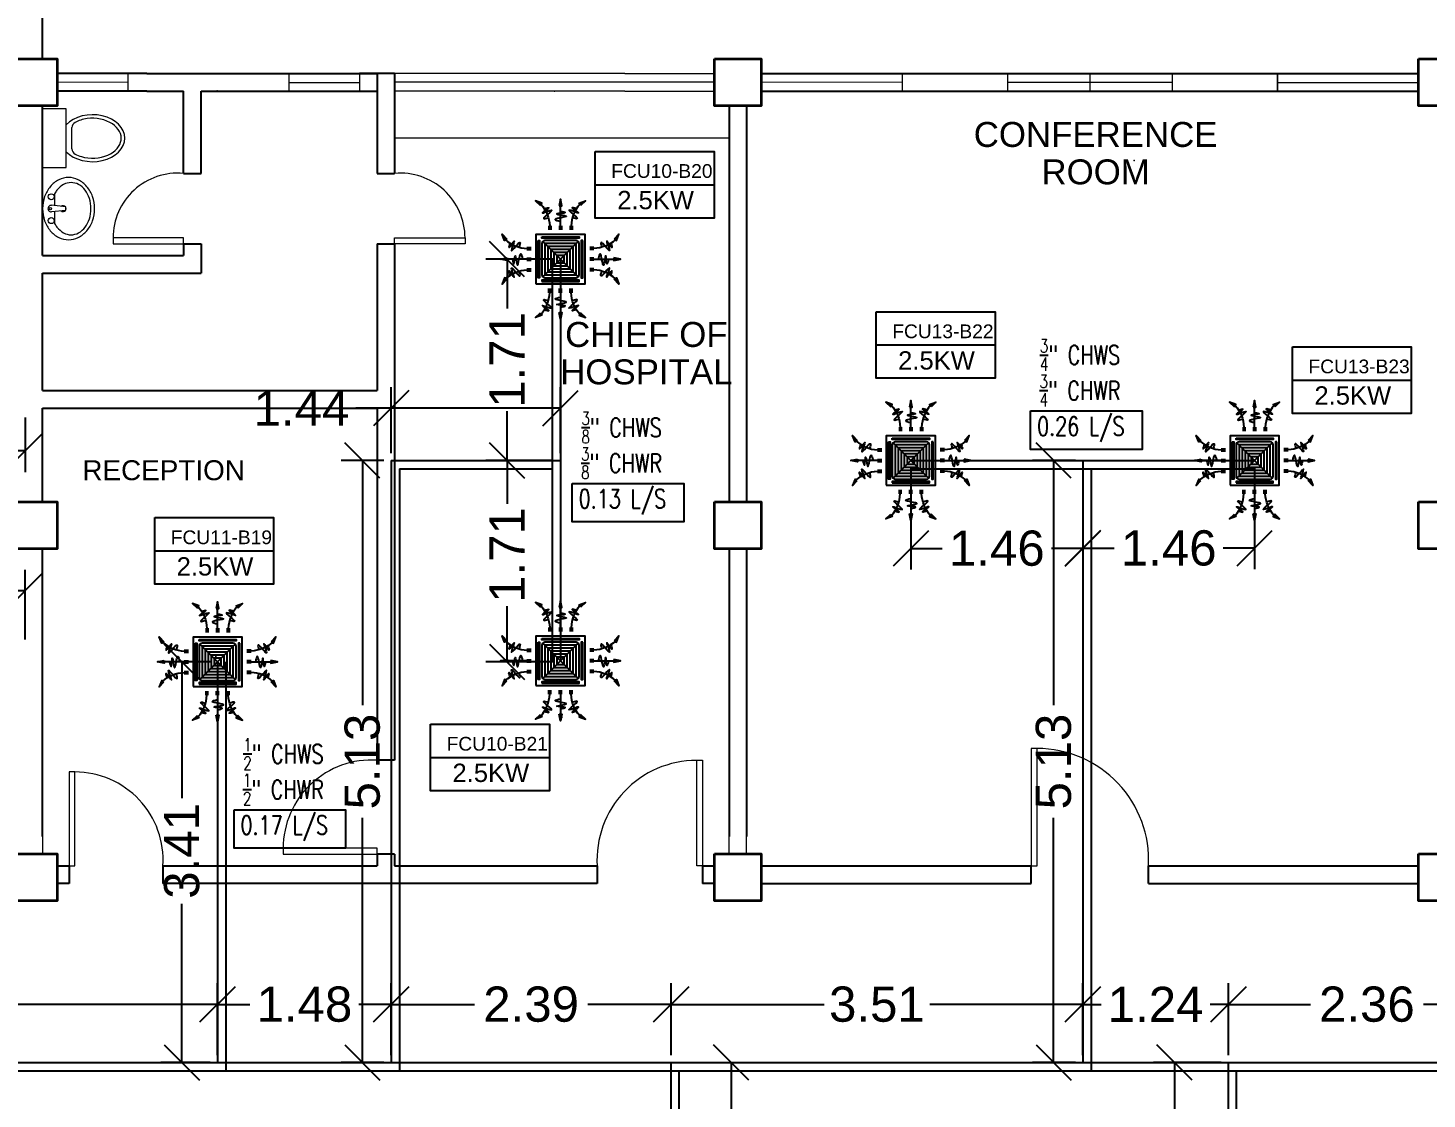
# Model space of a CAD drawing. Header units: millimetres. Extents: x 5 to 430, y 3 to 339.
# Drawn here: x 258.31 to 270.23, y 210.61 to 219.73 of the extents above; entities that cross this region are included whole.
import ezdxf

# ---------------------------------------------------------------- set-up
doc = ezdxf.new("R2010")
doc.units = ezdxf.units.MM
doc.header["$MEASUREMENT"] = 0
for name, color, linetype in [('AIR', 7, 'Continuous'), ('fcu line', 7, 'Continuous'), ('fcu return', 7, 'Continuous'), ('label', 7, 'Continuous'), ('Legends', 7, 'Continuous'), ('pipe label', 7, 'Continuous')]:
    doc.layers.add(name, color=color, linetype=linetype)
doc.styles.add('Arch-Dim', font='simplex.shx', dxfattribs={"width": 0.75})
doc.styles.get("Standard").update_dxf_attribs({"font": 'arial.ttf'})
doc.styles.add('SWISSLT175', font='swissl.ttf', dxfattribs={"height": 0.175})
doc.dimstyles.new('Copy of dimension', dxfattribs={"dimtxt": 0.3, "dimasz": 0.3, "dimexe": 0.18, "dimexo": 0.0625, "dimgap": 0.09, "dimtad": 0, "dimzin": 0, "dimdsep": 46, "dimtxsty": 'Standard', "dimblk": 'OBLIQUE', "dimcen": 0.09, "dimclrd": 256, "dimclre": 256, "dimclrt": 256, "dimadec": 0, "dimazin": 0, "dimtfac": 1, "dimtofl": 0, "dimtmove": 0, "dimatfit": 3, "dimldrblk": 'OBLIQUE', "dimfxl": 1, "dimtolj": 1, "dimtzin": 0, "dimarcsym": 0})

# ---------------------------------------------------------------- blocks, each defined once
blk = doc.blocks.new('FCU-13000P (CASSETTE SPLIT)')
at = {"layer": 'AIR', "ltscale": 3}
for p, q in [((0, 0.523), (0, 1)), ((-0.193, 0.558), (-0.193, 0.487)), ((-0.162, 0.558), (-0.162, 0.487)), ((-0.016, 0.558), (-0.016, 0.487)), ((0.016, 0.558), (0.016, 0.487)), ((0.162, 0.558), (0.162, 0.487)), ((0.193, 0.558), (0.193, 0.487)), ((-0.523, 0), (-1, 0)), ((-0.558, 0.193), (-0.487, 0.193)), ((-0.558, 0.162), (-0.487, 0.162)), ((-0.558, 0.016), (-0.487, 0.016)), ((0.558, 0.193), (0.487, 0.193)), ((0.558, 0.162), (0.487, 0.162)), ((0.558, 0.016), (0.487, 0.016)), ((0.523, 0), (1, 0)), ((-0.558, -0.016), (-0.487, -0.016)), ((-0.558, -0.162), (-0.487, -0.162)), ((-0.558, -0.193), (-0.487, -0.193)), ((0.558, -0.016), (0.487, -0.016)), ((0.558, -0.162), (0.487, -0.162)), ((0.558, -0.193), (0.487, -0.193)), ((-0.193, -0.558), (-0.193, -0.487)), ((-0.162, -0.558), (-0.162, -0.487)), ((-0.016, -0.558), (-0.016, -0.487)), ((0, -0.523), (0, -1)), ((0.016, -0.558), (0.016, -0.487)), ((0.162, -0.558), (0.162, -0.487)), ((0.193, -0.558), (0.193, -0.487))]:
    blk.add_line(p, q, dxfattribs=at)
at = {"layer": 'AIR'}
for p, q in [((0.295, -0.295), (-0.295, 0.295)), ((0.295, 0.295), (-0.295, -0.295))]:
    blk.add_line(p, q, dxfattribs=at)
at = {"layer": 'AIR', "ltscale": 3}
for points in [[(-0.335, 0.895), (-0.311, 0.932), (-0.416, 0.973)], [(-0.022, 0.89), (0.022, 0.89), (0, 1)], [(0.335, 0.895), (0.311, 0.932), (0.416, 0.973)], [(-0.895, 0.335), (-0.932, 0.311), (-0.973, 0.416)], [(0.895, 0.335), (0.932, 0.311), (0.973, 0.416)], [(-0.89, 0.022), (-0.89, -0.022), (-1, 0)], [(0.89, 0.022), (0.89, -0.022), (1, 0)], [(-0.895, -0.335), (-0.932, -0.311), (-0.973, -0.416)], [(0.895, -0.335), (0.932, -0.311), (0.973, -0.416)], [(-0.335, -0.895), (-0.311, -0.932), (-0.416, -0.973)], [(-0.022, -0.89), (0.022, -0.89), (0, -1)], [(0.335, -0.895), (0.311, -0.932), (0.416, -0.973)]]:
    blk.add_lwpolyline(points, close=True, dxfattribs=at)
at = {"layer": 'AIR'}
for points in [[(-0.323, 0.914, -0.171809), (-0.178, 0.558), (-0.178, 0.522)], [(0.323, 0.914, 0.171809), (0.178, 0.558), (0.178, 0.522)], [(-0.914, 0.323, 0.171809), (-0.558, 0.178), (-0.522, 0.178)], [(0.914, 0.323, -0.171809), (0.558, 0.178), (0.522, 0.178)], [(-0.914, -0.323, -0.171809), (-0.558, -0.178), (-0.522, -0.178)], [(0.914, -0.323, 0.171809), (0.558, -0.178), (0.522, -0.178)], [(-0.323, -0.914, 0.171809), (-0.178, -0.558), (-0.178, -0.522)], [(0.323, -0.914, -0.171809), (0.178, -0.558), (0.178, -0.522)]]:
    blk.add_lwpolyline(points, format="xyb", dxfattribs=at)
for points in [[(-0.41, -0.41), (0.41, -0.41), (0.41, 0.41), (-0.41, 0.41)], [(-0.373, 0.31), (-0.348, 0.31), (-0.348, -0.31), (-0.373, -0.31)], [(-0.31, 0.372), (0.31, 0.372), (0.31, 0.348), (-0.31, 0.348)], [(-0.26, -0.26), (0.26, -0.26), (0.26, 0.26), (-0.26, 0.26)], [(0.372, 0.31), (0.348, 0.31), (0.348, -0.31), (0.372, -0.31)], [(-0.21, -0.21), (0.21, -0.21), (0.21, 0.21), (-0.21, 0.21)], [(-0.16, -0.16), (0.16, -0.16), (0.16, 0.16), (-0.16, 0.16)], [(-0.11, -0.11), (0.11, -0.11), (0.11, 0.11), (-0.11, 0.11)], [(-0.06, -0.06), (0.06, -0.06), (0.06, 0.06), (-0.06, 0.06)], [(-0.31, -0.373), (0.31, -0.373), (0.31, -0.348), (-0.31, -0.348)]]:
    blk.add_lwpolyline(points, close=True, dxfattribs=at)
blk.add_lwpolyline([(-0.26, -0.31), (0.26, -0.31, 0.414214), (0.31, -0.26), (0.31, 0.26, 0.414214), (0.26, 0.31), (-0.26, 0.31, 0.414214), (-0.31, 0.26), (-0.31, -0.26, 0.414214)], format="xyb", close=True, dxfattribs=at)
at = {"layer": 'AIR', "ltscale": 3}
for points in [[(-0.268, 0.84), (-0.231, 0.852), (-0.134, 0.882), (-0.422, 0.704), (0.005, 0.903), (-0.358, 0.645), (-0.239, 0.678), (-0.199, 0.69)], [(0.268, 0.84), (0.231, 0.852), (0.134, 0.882), (0.422, 0.704), (-0.005, 0.903), (0.358, 0.645), (0.239, 0.678), (0.199, 0.69)], [(-0.84, 0.268), (-0.852, 0.231), (-0.882, 0.134), (-0.704, 0.422), (-0.903, -0.005), (-0.645, 0.358), (-0.678, 0.239), (-0.69, 0.199)], [(0.84, 0.268), (0.852, 0.231), (0.882, 0.134), (0.704, 0.422), (0.903, -0.005), (0.645, 0.358), (0.678, 0.239), (0.69, 0.199)], [(-0.84, -0.268), (-0.852, -0.231), (-0.882, -0.134), (-0.704, -0.422), (-0.903, 0.005), (-0.645, -0.358), (-0.678, -0.239), (-0.69, -0.199)], [(0.84, -0.268), (0.852, -0.231), (0.882, -0.134), (0.704, -0.422), (0.903, 0.005), (0.645, -0.358), (0.678, -0.239), (0.69, -0.199)], [(-0.268, -0.84), (-0.231, -0.852), (-0.134, -0.882), (-0.422, -0.704), (0.005, -0.903), (-0.358, -0.645), (-0.239, -0.678), (-0.199, -0.69)], [(0.268, -0.84), (0.231, -0.852), (0.134, -0.882), (0.422, -0.704), (-0.005, -0.903), (0.358, -0.645), (0.239, -0.678), (0.199, -0.69)]]:
    blk.add_open_spline(points, degree=3, knots=[0.0032834, 0.0032834, 0.0032834, 0.0032834, 0.0712567, 0.1924075, 0.3347111, 0.5062145, 0.5813292, 0.5813292, 0.5813292, 0.5813292], dxfattribs=at)
for points in [[(0, 0.8), (0.077, 0.776), (-0.058, 0.755), (0.098, 0.718), (-0.087, 0.663), (0, 0.631)], [(-0.8, 0), (-0.776, -0.077), (-0.755, 0.058), (-0.718, -0.098), (-0.663, 0.087), (-0.631, 0)], [(0.8, 0), (0.776, -0.077), (0.755, 0.058), (0.718, -0.098), (0.663, 0.087), (0.631, 0)], [(0, -0.8), (0.077, -0.776), (-0.058, -0.755), (0.098, -0.718), (-0.087, -0.663), (0, -0.631)]]:
    blk.add_spline(points, degree=3, dxfattribs=at)
for points in [[(-0.416, 0.973), (-0.335, 0.895), (-0.311, 0.932)], [(0, 1), (-0.022, 0.89), (0.022, 0.89)], [(0.416, 0.973), (0.335, 0.895), (0.311, 0.932)], [(-0.973, 0.416), (-0.895, 0.335), (-0.932, 0.311)], [(0.973, 0.416), (0.895, 0.335), (0.932, 0.311)], [(-1, 0), (-0.89, 0.022), (-0.89, -0.022)], [(1, 0), (0.89, 0.022), (0.89, -0.022)], [(-0.973, -0.416), (-0.895, -0.335), (-0.932, -0.311)], [(0.973, -0.416), (0.895, -0.335), (0.932, -0.311)], [(-0.416, -0.973), (-0.335, -0.895), (-0.311, -0.932)], [(0, -1), (-0.022, -0.89), (0.022, -0.89)], [(0.416, -0.973), (0.335, -0.895), (0.311, -0.932)]]:
    blk.add_solid(points, dxfattribs=at)
blk = doc.blocks.new('_Oblique')
at = {"color": 0, "linetype": 'ByBlock', "lineweight": -2}
blk.add_line((-0.5, -0.5), (0.5, 0.5), dxfattribs=at)
blk = doc.blocks.new('*D403')
at = {"layer": 'Defpoints', "color": 0, "transparency": 16777216}
for p in [(259.922, 211.414), (250.431, 210.919), (259.922, 210.919)]:
    blk.add_point(p, dxfattribs=at)
at = {"layer": 'Legends', "lineweight": -2, "transparency": 16777216}
for p, q in [((250.431, 210.981), (250.431, 211.594)), ((259.922, 210.981), (259.922, 211.594)), ((250.431, 211.414), (254.696, 211.414)), ((259.922, 211.414), (255.656, 211.414))]:
    blk.add_line(p, q, dxfattribs=at)
at = {"layer": 'Legends', "lineweight": -2, "transparency": 16777216, "xscale": 0.3, "yscale": 0.3, "zscale": 0.3, "rotation": 180}
blk.add_blockref('_Oblique', (250.431, 211.414), dxfattribs=at)
at = {"layer": 'Legends', "lineweight": -2, "transparency": 16777216, "xscale": 0.3, "yscale": 0.3, "zscale": 0.3}
blk.add_blockref('_Oblique', (259.922, 211.414), dxfattribs=at)
at = {"layer": 'Legends', "transparency": 16777216, "insert": (255.176, 211.414), "char_height": 0.3, "attachment_point": 5}
blk.add_mtext('\\A1;9.49', dxfattribs=at)
blk = doc.blocks.new('*D404')
at = {"layer": 'Defpoints', "color": 0, "transparency": 16777216}
for p in [(259.617, 214.333), (259.922, 214.333), (259.922, 210.919)]:
    blk.add_point(p, dxfattribs=at)
at = {"layer": 'Legends', "lineweight": -2, "transparency": 16777216}
for p, q in [((259.859, 214.333), (259.437, 214.333)), ((259.617, 214.333), (259.617, 213.172)), ((259.617, 210.919), (259.617, 212.271)), ((259.859, 210.919), (259.437, 210.919))]:
    blk.add_line(p, q, dxfattribs=at)
at = {"layer": 'Legends', "lineweight": -2, "transparency": 16777216, "xscale": 0.3, "yscale": 0.3, "zscale": 0.3}
for p, rotation in [((259.617, 214.333), 90), ((259.617, 210.919), 270)]:
    blk.add_blockref('_Oblique', p, dxfattribs=dict(at, rotation=rotation))
at = {"layer": 'Legends', "transparency": 16777216, "insert": (259.617, 212.722), "char_height": 0.3, "attachment_point": 5, "rotation": 90}
blk.add_mtext('\\A1;3.41', dxfattribs=at)
blk = doc.blocks.new('*D405')
at = {"layer": 'Defpoints', "color": 0, "transparency": 16777216}
for p in [(261.401, 211.414), (259.922, 210.919), (261.401, 210.919)]:
    blk.add_point(p, dxfattribs=at)
at = {"layer": 'Legends', "lineweight": -2, "transparency": 16777216}
for p, q in [((259.922, 210.981), (259.922, 211.594)), ((261.401, 210.981), (261.401, 211.594)), ((259.922, 211.414), (260.196, 211.414)), ((261.401, 211.414), (261.127, 211.414))]:
    blk.add_line(p, q, dxfattribs=at)
at = {"layer": 'Legends', "lineweight": -2, "transparency": 16777216, "xscale": 0.3, "yscale": 0.3, "zscale": 0.3, "rotation": 180}
blk.add_blockref('_Oblique', (259.922, 211.414), dxfattribs=at)
at = {"layer": 'Legends', "lineweight": -2, "transparency": 16777216, "xscale": 0.3, "yscale": 0.3, "zscale": 0.3}
blk.add_blockref('_Oblique', (261.401, 211.414), dxfattribs=at)
at = {"layer": 'Legends', "transparency": 16777216, "insert": (260.662, 211.414), "char_height": 0.3, "attachment_point": 5}
blk.add_mtext('\\A1;1.48', dxfattribs=at)
blk = doc.blocks.new('*D406')
at = {"layer": 'Defpoints', "color": 0, "transparency": 16777216}
for p in [(261.156, 216.048), (261.401, 216.048), (261.401, 210.919)]:
    blk.add_point(p, dxfattribs=at)
at = {"layer": 'Legends', "lineweight": -2, "transparency": 16777216}
for p, q in [((261.339, 216.048), (260.976, 216.048)), ((261.156, 216.048), (261.156, 213.963)), ((261.156, 210.919), (261.156, 213.004)), ((261.339, 210.919), (260.976, 210.919))]:
    blk.add_line(p, q, dxfattribs=at)
at = {"layer": 'Legends', "lineweight": -2, "transparency": 16777216, "xscale": 0.3, "yscale": 0.3, "zscale": 0.3}
for p, rotation in [((261.156, 216.048), 90), ((261.156, 210.919), 270)]:
    blk.add_blockref('_Oblique', p, dxfattribs=dict(at, rotation=rotation))
at = {"layer": 'Legends', "transparency": 16777216, "insert": (261.156, 213.483), "char_height": 0.3, "attachment_point": 5, "rotation": 90}
blk.add_mtext('\\A1;5.13', dxfattribs=at)
blk = doc.blocks.new('*D407')
at = {"layer": 'Defpoints', "color": 0, "transparency": 16777216}
for p in [(262.844, 216.494), (261.401, 216.048), (262.844, 216.048)]:
    blk.add_point(p, dxfattribs=at)
at = {"layer": 'Legends', "lineweight": -2, "transparency": 16777216}
for p, q in [((261.401, 216.111), (261.401, 216.674)), ((262.844, 216.111), (262.844, 216.674)), ((261.401, 216.494), (261.101, 216.494)), ((262.844, 216.494), (261.401, 216.494))]:
    blk.add_line(p, q, dxfattribs=at)
at = {"layer": 'Legends', "lineweight": -2, "transparency": 16777216, "xscale": 0.3, "yscale": 0.3, "zscale": 0.3, "rotation": 180}
blk.add_blockref('_Oblique', (261.401, 216.494), dxfattribs=at)
at = {"layer": 'Legends', "lineweight": -2, "transparency": 16777216, "xscale": 0.3, "yscale": 0.3, "zscale": 0.3}
blk.add_blockref('_Oblique', (262.844, 216.494), dxfattribs=at)
at = {"layer": 'Legends', "transparency": 16777216, "insert": (260.637, 216.494), "char_height": 0.3, "attachment_point": 5}
blk.add_mtext('\\A1;1.44', dxfattribs=at)
blk = doc.blocks.new('*D408')
at = {"layer": 'Defpoints', "color": 0, "transparency": 16777216}
for p in [(262.844, 217.763), (262.389, 216.048), (262.844, 216.048)]:
    blk.add_point(p, dxfattribs=at)
at = {"layer": 'Legends', "lineweight": -2, "transparency": 16777216}
for p, q in [((262.781, 217.763), (262.209, 217.763)), ((262.389, 217.763), (262.389, 217.342)), ((262.389, 216.048), (262.389, 216.469)), ((262.781, 216.048), (262.209, 216.048))]:
    blk.add_line(p, q, dxfattribs=at)
at = {"layer": 'Legends', "lineweight": -2, "transparency": 16777216, "xscale": 0.3, "yscale": 0.3, "zscale": 0.3}
for p, rotation in [((262.389, 217.763), 90), ((262.389, 216.048), 270)]:
    blk.add_blockref('_Oblique', p, dxfattribs=dict(at, rotation=rotation))
at = {"layer": 'Legends', "transparency": 16777216, "insert": (262.389, 216.905), "char_height": 0.3, "attachment_point": 5, "rotation": 90}
blk.add_mtext('\\A1;1.71', dxfattribs=at)
blk = doc.blocks.new('*D409')
at = {"layer": 'Defpoints', "color": 0, "transparency": 16777216}
for p in [(262.844, 216.048), (262.389, 214.333), (262.844, 214.333)]:
    blk.add_point(p, dxfattribs=at)
at = {"layer": 'Legends', "lineweight": -2, "transparency": 16777216}
for p, q in [((262.781, 216.048), (262.209, 216.048)), ((262.389, 216.048), (262.389, 215.68)), ((262.389, 214.333), (262.389, 214.807)), ((262.781, 214.333), (262.209, 214.333))]:
    blk.add_line(p, q, dxfattribs=at)
at = {"layer": 'Legends', "lineweight": -2, "transparency": 16777216, "xscale": 0.3, "yscale": 0.3, "zscale": 0.3}
for p, rotation in [((262.389, 216.048), 90), ((262.389, 214.333), 270)]:
    blk.add_blockref('_Oblique', p, dxfattribs=dict(at, rotation=rotation))
at = {"layer": 'Legends', "transparency": 16777216, "insert": (262.389, 215.243), "char_height": 0.3, "attachment_point": 5, "rotation": 90}
blk.add_mtext('\\A1;1.71', dxfattribs=at)
blk = doc.blocks.new('*D410')
at = {"layer": 'Defpoints', "color": 0, "transparency": 16777216}
for p in [(263.787, 211.414), (261.401, 210.919), (263.787, 210.919)]:
    blk.add_point(p, dxfattribs=at)
at = {"layer": 'Legends', "lineweight": -2, "transparency": 16777216}
for p, q in [((261.401, 210.981), (261.401, 211.594)), ((263.787, 210.981), (263.787, 211.594)), ((261.401, 211.414), (262.112, 211.414)), ((263.787, 211.414), (263.077, 211.414))]:
    blk.add_line(p, q, dxfattribs=at)
at = {"layer": 'Legends', "lineweight": -2, "transparency": 16777216, "xscale": 0.3, "yscale": 0.3, "zscale": 0.3, "rotation": 180}
blk.add_blockref('_Oblique', (261.401, 211.414), dxfattribs=at)
at = {"layer": 'Legends', "lineweight": -2, "transparency": 16777216, "xscale": 0.3, "yscale": 0.3, "zscale": 0.3}
blk.add_blockref('_Oblique', (263.787, 211.414), dxfattribs=at)
at = {"layer": 'Legends', "transparency": 16777216, "insert": (262.594, 211.414), "char_height": 0.3, "attachment_point": 5}
blk.add_mtext('\\A1;2.39', dxfattribs=at)
blk = doc.blocks.new('*D411')
at = {"layer": 'Defpoints', "color": 0, "transparency": 16777216}
for p in [(263.787, 210.919), (263.787, 206.404), (264.299, 206.404)]:
    blk.add_point(p, dxfattribs=at)
at = {"layer": 'Legends', "lineweight": -2, "transparency": 16777216}
for p, q in [((263.85, 210.919), (264.479, 210.919)), ((264.299, 210.919), (264.299, 209.003)), ((264.299, 206.404), (264.299, 208.09)), ((263.85, 206.404), (264.479, 206.404))]:
    blk.add_line(p, q, dxfattribs=at)
at = {"layer": 'Legends', "lineweight": -2, "transparency": 16777216, "xscale": 0.3, "yscale": 0.3, "zscale": 0.3}
for p, rotation in [((264.299, 210.919), 90), ((264.299, 206.404), 270)]:
    blk.add_blockref('_Oblique', p, dxfattribs=dict(at, rotation=rotation))
at = {"layer": 'Legends', "transparency": 16777216, "insert": (264.299, 208.546), "char_height": 0.3, "attachment_point": 5, "rotation": 90}
blk.add_mtext('\\A1;4.51', dxfattribs=at)
blk = doc.blocks.new('*D412')
at = {"layer": 'Defpoints', "color": 0, "transparency": 16777216}
for p in [(267.296, 211.414), (263.787, 210.919), (267.296, 210.919)]:
    blk.add_point(p, dxfattribs=at)
at = {"layer": 'Legends', "lineweight": -2, "transparency": 16777216}
for p, q in [((263.787, 210.981), (263.787, 211.594)), ((267.296, 210.981), (267.296, 211.594)), ((263.787, 211.414), (265.091, 211.414)), ((267.296, 211.414), (265.992, 211.414))]:
    blk.add_line(p, q, dxfattribs=at)
at = {"layer": 'Legends', "lineweight": -2, "transparency": 16777216, "xscale": 0.3, "yscale": 0.3, "zscale": 0.3, "rotation": 180}
blk.add_blockref('_Oblique', (263.787, 211.414), dxfattribs=at)
at = {"layer": 'Legends', "lineweight": -2, "transparency": 16777216, "xscale": 0.3, "yscale": 0.3, "zscale": 0.3}
blk.add_blockref('_Oblique', (267.296, 211.414), dxfattribs=at)
at = {"layer": 'Legends', "transparency": 16777216, "insert": (265.541, 211.414), "char_height": 0.3, "attachment_point": 5}
blk.add_mtext('\\A1;3.51', dxfattribs=at)
blk = doc.blocks.new('*D413')
at = {"layer": 'Defpoints', "color": 0, "transparency": 16777216}
for p in [(267.047, 216.048), (267.296, 216.048), (267.296, 210.919)]:
    blk.add_point(p, dxfattribs=at)
at = {"layer": 'Legends', "lineweight": -2, "transparency": 16777216}
for p, q in [((267.233, 216.048), (266.867, 216.048)), ((267.047, 216.048), (267.047, 213.963)), ((267.047, 210.919), (267.047, 213.004)), ((267.233, 210.919), (266.867, 210.919))]:
    blk.add_line(p, q, dxfattribs=at)
at = {"layer": 'Legends', "lineweight": -2, "transparency": 16777216, "xscale": 0.3, "yscale": 0.3, "zscale": 0.3}
for p, rotation in [((267.047, 216.048), 90), ((267.047, 210.919), 270)]:
    blk.add_blockref('_Oblique', p, dxfattribs=dict(at, rotation=rotation))
at = {"layer": 'Legends', "transparency": 16777216, "insert": (267.047, 213.483), "char_height": 0.3, "attachment_point": 5, "rotation": 90}
blk.add_mtext('\\A1;5.13', dxfattribs=at)
blk = doc.blocks.new('*D414')
at = {"layer": 'Defpoints', "color": 0, "transparency": 16777216}
for p in [(265.831, 216.048), (267.296, 216.048), (265.831, 215.299)]:
    blk.add_point(p, dxfattribs=at)
at = {"layer": 'Legends', "lineweight": -2, "transparency": 16777216}
for p, q in [((265.831, 215.986), (265.831, 215.119)), ((267.296, 215.986), (267.296, 215.119)), ((265.831, 215.299), (266.098, 215.299)), ((267.296, 215.299), (267.029, 215.299))]:
    blk.add_line(p, q, dxfattribs=at)
at = {"layer": 'Legends', "lineweight": -2, "transparency": 16777216, "xscale": 0.3, "yscale": 0.3, "zscale": 0.3, "rotation": 180}
blk.add_blockref('_Oblique', (265.831, 215.299), dxfattribs=at)
at = {"layer": 'Legends', "lineweight": -2, "transparency": 16777216, "xscale": 0.3, "yscale": 0.3, "zscale": 0.3}
blk.add_blockref('_Oblique', (267.296, 215.299), dxfattribs=at)
at = {"layer": 'Legends', "transparency": 16777216, "insert": (266.563, 215.299), "char_height": 0.3, "attachment_point": 5}
blk.add_mtext('\\A1;1.46', dxfattribs=at)
blk = doc.blocks.new('*D415')
at = {"layer": 'Defpoints', "color": 0, "transparency": 16777216}
for p in [(267.296, 216.048), (268.76, 216.048), (268.76, 215.301)]:
    blk.add_point(p, dxfattribs=at)
at = {"layer": 'Legends', "lineweight": -2, "transparency": 16777216}
for p, q in [((267.296, 215.986), (267.296, 215.121)), ((268.76, 215.986), (268.76, 215.121)), ((267.296, 215.301), (267.562, 215.301)), ((268.76, 215.301), (268.493, 215.301))]:
    blk.add_line(p, q, dxfattribs=at)
at = {"layer": 'Legends', "lineweight": -2, "transparency": 16777216, "xscale": 0.3, "yscale": 0.3, "zscale": 0.3, "rotation": 180}
blk.add_blockref('_Oblique', (267.296, 215.301), dxfattribs=at)
at = {"layer": 'Legends', "lineweight": -2, "transparency": 16777216, "xscale": 0.3, "yscale": 0.3, "zscale": 0.3}
blk.add_blockref('_Oblique', (268.76, 215.301), dxfattribs=at)
at = {"layer": 'Legends', "transparency": 16777216, "insert": (268.028, 215.301), "char_height": 0.3, "attachment_point": 5}
blk.add_mtext('\\A1;1.46', dxfattribs=at)
blk = doc.blocks.new('*D416')
at = {"layer": 'Defpoints', "color": 0, "transparency": 16777216}
for p in [(268.537, 211.414), (267.296, 210.919), (268.537, 210.919)]:
    blk.add_point(p, dxfattribs=at)
at = {"layer": 'Legends', "lineweight": -2, "transparency": 16777216}
for p, q in [((267.296, 210.981), (267.296, 211.594)), ((268.537, 210.981), (268.537, 211.594)), ((267.296, 211.414), (267.451, 211.414)), ((268.537, 211.414), (268.381, 211.414))]:
    blk.add_line(p, q, dxfattribs=at)
at = {"layer": 'Legends', "lineweight": -2, "transparency": 16777216, "xscale": 0.3, "yscale": 0.3, "zscale": 0.3, "rotation": 180}
blk.add_blockref('_Oblique', (267.296, 211.414), dxfattribs=at)
at = {"layer": 'Legends', "lineweight": -2, "transparency": 16777216, "xscale": 0.3, "yscale": 0.3, "zscale": 0.3}
blk.add_blockref('_Oblique', (268.537, 211.414), dxfattribs=at)
at = {"layer": 'Legends', "transparency": 16777216, "insert": (267.916, 211.414), "char_height": 0.3, "attachment_point": 5}
blk.add_mtext('\\A1;1.24', dxfattribs=at)
blk = doc.blocks.new('*D417')
at = {"layer": 'Defpoints', "color": 0, "transparency": 16777216}
for p in [(270.897, 211.414), (268.537, 210.919), (270.897, 210.919)]:
    blk.add_point(p, dxfattribs=at)
at = {"layer": 'Legends', "lineweight": -2, "transparency": 16777216}
for p, q in [((268.537, 210.981), (268.537, 211.594)), ((270.897, 210.981), (270.897, 211.594)), ((268.537, 211.414), (269.235, 211.414)), ((270.897, 211.414), (270.199, 211.414))]:
    blk.add_line(p, q, dxfattribs=at)
at = {"layer": 'Legends', "lineweight": -2, "transparency": 16777216, "xscale": 0.3, "yscale": 0.3, "zscale": 0.3, "rotation": 180}
blk.add_blockref('_Oblique', (268.537, 211.414), dxfattribs=at)
at = {"layer": 'Legends', "lineweight": -2, "transparency": 16777216, "xscale": 0.3, "yscale": 0.3, "zscale": 0.3}
blk.add_blockref('_Oblique', (270.897, 211.414), dxfattribs=at)
at = {"layer": 'Legends', "transparency": 16777216, "insert": (269.717, 211.414), "char_height": 0.3, "attachment_point": 5}
blk.add_mtext('\\A1;2.36', dxfattribs=at)
blk = doc.blocks.new('*D426')
at = {"layer": 'Defpoints', "color": 0, "transparency": 16777216}
for p in [(250.431, 216.477), (258.281, 216.477), (258.281, 216.129)]:
    blk.add_point(p, dxfattribs=at)
at = {"layer": 'Legends', "lineweight": -2, "transparency": 16777216}
for p, q in [((250.431, 216.414), (250.431, 215.949)), ((258.281, 216.414), (258.281, 215.949)), ((250.431, 216.129), (253.905, 216.129)), ((258.281, 216.129), (254.864, 216.129))]:
    blk.add_line(p, q, dxfattribs=at)
at = {"layer": 'Legends', "lineweight": -2, "transparency": 16777216, "xscale": 0.3, "yscale": 0.3, "zscale": 0.3, "rotation": 180}
blk.add_blockref('_Oblique', (250.431, 216.129), dxfattribs=at)
at = {"layer": 'Legends', "lineweight": -2, "transparency": 16777216, "xscale": 0.3, "yscale": 0.3, "zscale": 0.3}
blk.add_blockref('_Oblique', (258.281, 216.129), dxfattribs=at)
at = {"layer": 'Legends', "transparency": 16777216, "insert": (254.384, 216.129), "char_height": 0.3, "attachment_point": 5}
blk.add_mtext('\\A1;7.85', dxfattribs=at)
blk = doc.blocks.new('*D355')
at = {"layer": 'Defpoints', "color": 0, "transparency": 16777216}
for p in [(268.537, 210.919), (268.077, 206.404), (268.537, 206.404)]:
    blk.add_point(p, dxfattribs=at)
at = {"layer": 'Legends', "lineweight": -2, "transparency": 16777216}
for p, q in [((268.474, 210.919), (267.897, 210.919)), ((268.077, 210.919), (268.077, 209.104)), ((268.077, 206.404), (268.077, 208.191)), ((268.474, 206.404), (267.897, 206.404))]:
    blk.add_line(p, q, dxfattribs=at)
at = {"layer": 'Legends', "lineweight": -2, "transparency": 16777216, "xscale": 0.3, "yscale": 0.3, "zscale": 0.3}
for p, rotation in [((268.077, 210.919), 90), ((268.077, 206.404), 270)]:
    blk.add_blockref('_Oblique', p, dxfattribs=dict(at, rotation=rotation))
at = {"layer": 'Legends', "transparency": 16777216, "insert": (268.077, 208.647), "char_height": 0.3, "attachment_point": 5, "rotation": 90}
blk.add_mtext('\\A1;4.51', dxfattribs=at)
blk = doc.blocks.new('*D427')
at = {"layer": 'Defpoints', "color": 0, "transparency": 16777216}
for p in [(258.281, 214.937), (250.431, 214.459), (258.281, 214.459)]:
    blk.add_point(p, dxfattribs=at)
at = {"layer": 'fcu line', "lineweight": -2, "transparency": 16777216}
for p, q in [((250.431, 214.522), (250.431, 215.117)), ((258.281, 214.522), (258.281, 215.117)), ((250.431, 214.937), (253.876, 214.937)), ((258.281, 214.937), (254.835, 214.937))]:
    blk.add_line(p, q, dxfattribs=at)
at = {"layer": 'fcu line', "lineweight": -2, "transparency": 16777216, "xscale": 0.3, "yscale": 0.3, "zscale": 0.3, "rotation": 180}
blk.add_blockref('_Oblique', (250.431, 214.937), dxfattribs=at)
at = {"layer": 'fcu line', "lineweight": -2, "transparency": 16777216, "xscale": 0.3, "yscale": 0.3, "zscale": 0.3}
blk.add_blockref('_Oblique', (258.281, 214.937), dxfattribs=at)
at = {"layer": 'fcu line', "transparency": 16777216, "insert": (254.356, 214.937), "char_height": 0.3, "attachment_point": 5}
blk.add_mtext('\\A1;7.85', dxfattribs=at)

msp = doc.modelspace()

# ---------------------------------------------------------------- linework, layer by layer
at = {"color": 8, "lineweight": 25}
for p, q in [((258.431, 219.471), (258.431, 221.295)), ((259.318, 219.344), (258.556, 219.344)), ((259.318, 219.344), (260.518, 219.344)), ((260.518, 219.344), (261.281, 219.344)), ((261.281, 219.344), (261.131, 219.344)), ((261.281, 219.344), (261.281, 218.494)), ((261.431, 219.344), (261.281, 219.344)), ((261.431, 219.344), (261.431, 218.494)), ((264.556, 219.344), (270.156, 219.344)), ((259.318, 219.194), (258.556, 219.194)), ((259.318, 219.194), (259.631, 219.194)), ((259.781, 219.194), (260.518, 219.194)), ((260.518, 219.194), (261.281, 219.194)), ((264.556, 219.194), (270.156, 219.194)), ((258.431, 217.794), (258.431, 219.071)), ((264.281, 219.071), (264.281, 215.696)), ((264.431, 219.071), (264.431, 215.696)), ((261.281, 218.494), (261.431, 218.494)), ((261.281, 217.894), (261.281, 216.644)), ((261.281, 217.894), (261.431, 217.894)), ((261.431, 217.894), (261.431, 213.494)), ((258.431, 216.644), (258.431, 217.644)), ((258.431, 216.644), (261.281, 216.644)), ((258.431, 215.696), (258.431, 216.494)), ((258.431, 216.494), (261.281, 216.494)), ((261.281, 216.494), (261.281, 213.494)), ((258.431, 212.844), (258.431, 215.296)), ((264.281, 215.296), (264.281, 212.844)), ((264.431, 215.296), (264.431, 212.844)), ((261.431, 213.494), (261.281, 213.494)), ((261.281, 212.694), (261.281, 212.594)), ((261.431, 212.694), (261.281, 212.694)), ((261.431, 212.694), (261.431, 212.594)), ((258.556, 212.594), (258.656, 212.594)), ((258.656, 212.594), (258.656, 212.444)), ((259.456, 212.594), (261.281, 212.594)), ((259.456, 212.594), (259.456, 212.444)), ((261.431, 212.594), (263.156, 212.594)), ((263.156, 212.594), (263.156, 212.444)), ((264.056, 212.594), (264.156, 212.594)), ((264.056, 212.594), (264.056, 212.444)), ((264.556, 212.594), (266.856, 212.594)), ((266.856, 212.444), (266.856, 212.594)), ((267.856, 212.594), (270.156, 212.594)), ((267.856, 212.444), (267.856, 212.594)), ((258.656, 212.444), (258.556, 212.444)), ((263.156, 212.444), (259.456, 212.444)), ((264.156, 212.444), (264.056, 212.444)), ((264.556, 212.444), (266.856, 212.444)), ((267.856, 212.444), (270.156, 212.444))]:
    msp.add_line(p, q, dxfattribs=at)
at = {"color": 8, "lineweight": 9}
for p, q in [((258.556, 219.344), (258.556, 219.344)), ((258.556, 219.344), (259.156, 219.344)), ((259.156, 219.344), (259.156, 219.194)), ((260.531, 219.194), (260.531, 219.344)), ((261.131, 219.344), (261.131, 219.194)), ((262.193, 219.344), (261.431, 219.344)), ((263.393, 219.344), (262.193, 219.344)), ((263.393, 219.344), (264.156, 219.344)), ((264.556, 219.344), (264.556, 219.344)), ((265.756, 219.344), (265.756, 219.194)), ((266.656, 219.194), (266.656, 219.344)), ((267.356, 219.344), (267.356, 219.194)), ((267.356, 219.344), (268.056, 219.344)), ((268.056, 219.344), (268.056, 219.194)), ((268.956, 219.344), (268.956, 219.194)), ((259.156, 219.269), (258.556, 219.271)), ((260.531, 219.269), (261.131, 219.269)), ((261.131, 219.194), (260.531, 219.194)), ((264.156, 219.271), (261.431, 219.271)), ((262.193, 219.194), (261.431, 219.194)), ((263.393, 219.194), (262.193, 219.194)), ((263.393, 219.194), (264.156, 219.194)), ((265.756, 219.269), (264.556, 219.271)), ((268.056, 219.269), (266.656, 219.269)), ((267.356, 219.194), (266.656, 219.194)), ((268.956, 219.269), (270.156, 219.269)), ((258.631, 219.044), (258.431, 219.044)), ((258.431, 219.044), (258.431, 218.544)), ((258.631, 218.544), (258.631, 219.044)), ((258.681, 218.703), (258.681, 218.884)), ((258.431, 218.544), (258.631, 218.544)), ((258.629, 218.208), (258.507, 218.222)), ((258.629, 218.179), (258.507, 218.166)), ((258.431, 212.844), (258.431, 212.696)), ((264.281, 212.696), (264.281, 212.844)), ((264.431, 212.696), (264.431, 212.844)), ((258.556, 212.594), (258.556, 212.594)), ((264.556, 212.594), (264.556, 212.594)), ((258.556, 212.444), (258.556, 212.444)), ((264.556, 212.444), (264.556, 212.444))]:
    msp.add_line(p, q, dxfattribs=at)
at = {"color": 8, "lineweight": 25, "ltscale": 0.4}
for p, q in [((259.631, 218.494), (259.631, 219.194)), ((259.781, 218.494), (259.781, 219.194)), ((259.631, 218.494), (259.781, 218.494)), ((259.631, 217.894), (259.781, 217.894)), ((259.631, 217.894), (259.631, 217.794)), ((259.781, 217.894), (259.781, 217.644)), ((258.431, 217.794), (259.631, 217.794)), ((258.431, 217.794), (259.631, 217.794)), ((258.431, 217.644), (259.781, 217.644))]:
    msp.add_line(p, q, dxfattribs=at)
at = {"color": 8, "lineweight": 9, "ltscale": 0.4}
msp.add_line((264.281, 218.794), (261.431, 218.794), dxfattribs=at)
at = {"color": 8, "lineweight": 35}
for points in [[(258.156, 219.471), (258.556, 219.471), (258.556, 219.071), (258.156, 219.071)], [(264.156, 219.471), (264.556, 219.471), (264.556, 219.071), (264.156, 219.071)], [(270.156, 219.471), (270.556, 219.471), (270.556, 219.071), (270.156, 219.071)], [(258.156, 215.696), (258.556, 215.696), (258.556, 215.296), (258.156, 215.296)], [(264.156, 215.696), (264.556, 215.696), (264.556, 215.296), (264.156, 215.296)], [(270.156, 215.696), (270.556, 215.696), (270.556, 215.296), (270.156, 215.296)], [(258.156, 212.696), (258.556, 212.696), (258.556, 212.296), (258.156, 212.296)], [(264.156, 212.696), (264.556, 212.696), (264.556, 212.296), (264.156, 212.296)], [(270.156, 212.696), (270.556, 212.696), (270.556, 212.296), (270.156, 212.296)]]:
    msp.add_lwpolyline(points, close=True, dxfattribs=at)
at = {"color": 8, "lineweight": 9}
for points in [[(258.556, 219.344), (259.156, 219.344), (259.156, 219.194), (258.556, 219.194)], [(260.531, 219.344), (261.131, 219.344), (261.131, 219.194), (260.531, 219.194)], [(264.556, 219.344), (265.756, 219.344), (265.756, 219.194), (264.556, 219.194)], [(266.656, 219.344), (268.056, 219.344), (268.056, 219.194), (266.656, 219.194)], [(268.956, 219.344), (270.156, 219.344), (270.156, 219.194), (268.956, 219.194)]]:
    msp.add_lwpolyline(points, close=True, dxfattribs=at)
msp.add_lwpolyline([(258.652, 217.929, 0.11576), (258.734, 217.948, 0.104047), (258.808, 218.006, 0.090875), (258.856, 218.09, 0.083344), (258.873, 218.194, 0.083344), (258.856, 218.297, 0.090875), (258.808, 218.381, 0.104047), (258.734, 218.44, 0.11576), (258.652, 218.459, 0.11576), (258.569, 218.44, 0.104047), (258.496, 218.381, 0.090875), (258.448, 218.297, 0.083344), (258.431, 218.194, 0.083344), (258.448, 218.09, 0.090875), (258.496, 218.006, 0.104047), (258.569, 217.948, 0.11576)], format="xyb", close=True, dxfattribs=at)
for points in [[(258.673, 217.971, 0.124838), (258.736, 217.987, 0.105788), (258.793, 218.037, 0.086697), (258.829, 218.106, 0.076776), (258.843, 218.194, 0.076776), (258.829, 218.281, 0.086697), (258.793, 218.351, 0.105788), (258.736, 218.4, 0.124838), (258.673, 218.416, 0.124838), (258.61, 218.4, 0.105788), (258.553, 218.351, 0.040067), (258.533, 218.32), (258.533, 218.218, 0.040067)], [(258.533, 218.169), (258.533, 218.067, 0.040067), (258.553, 218.037, 0.105788), (258.61, 217.987, 0.124838), (258.673, 217.971, 0.124838)]]:
    msp.add_lwpolyline(points, format="xyb", dxfattribs=at)
at = {"color": 8, "lineweight": 13, "ltscale": 0.03}
for points in [[(259.631, 217.894), (259.631, 217.944), (259.031, 217.944), (259.031, 217.894)], [(261.431, 217.894), (261.431, 217.944), (262.031, 217.944), (262.031, 217.894)], [(264.056, 212.594), (264.006, 212.594), (264.006, 213.494), (264.056, 213.494)], [(258.656, 212.594), (258.706, 212.594), (258.706, 213.394), (258.656, 213.394)], [(261.281, 212.694), (261.281, 212.744), (260.481, 212.744), (260.481, 212.694)]]:
    msp.add_lwpolyline(points, close=True, dxfattribs=at)
at = {"color": 8, "lineweight": 13}
msp.add_lwpolyline([(266.856, 212.594), (266.906, 212.594), (266.906, 213.594), (266.856, 213.594)], close=True, dxfattribs=at)
at = {"color": 8, "lineweight": 9}
for centre, radius in [((258.504, 218.295), 0.0255), ((258.497, 218.194), 0.0095), ((258.504, 218.092), 0.0255)]:
    msp.add_circle(centre, radius, dxfattribs=at)
for centre, radius, start, end in [((258.731, 218.884), 0.05, 118.0084, 180), ((258.731, 218.703), 0.05, 180, 241.8499), ((258.504, 218.194), 0.028, 83.7545, 276.2455), ((258.606, 218.194), 0.025, 36.3068, 131.2022), ((258.535, 218.194), 0.0948, 351.2026, 8.7974), ((258.606, 218.194), 0.025, 341.3793, 18.6207), ((258.606, 218.194), 0.025, 228.7978, 323.6932)]:
    msp.add_arc(centre, radius, start, end, dxfattribs=at)
at = {"color": 8, "lineweight": 13, "ltscale": 0.03}
for centre, radius, start, end in [((259.583, 217.944), 0.552, 85.0209, 180), ((261.479, 217.944), 0.552, 0, 94.9791), ((261.233, 212.744), 0.752, 86.3048, 180), ((264.006, 212.642), 0.851, 90, 183.2732), ((258.706, 212.642), 0.752, 356.3048, 90)]:
    msp.add_arc(centre, radius, start, end, dxfattribs=at)
at = {"color": 8, "lineweight": 13}
msp.add_arc((266.906, 212.643), 0.951, 357.0624, 90, dxfattribs=at)
at = {"color": 8, "lineweight": 9}
msp.add_ellipse((258.856, 218.794), major_axis=(-0.275, 0), ratio=0.727273, start_param=0.612555, end_param=5.670631, dxfattribs=at)
msp.add_open_spline([(258.707, 218.659), (258.724, 218.65), (258.742, 218.643), (258.833, 218.616), (258.92, 218.621), (259.052, 218.679), (259.093, 218.729), (259.107, 218.827), (259.081, 218.879), (258.969, 218.953), (258.886, 218.971), (258.772, 218.956), (258.737, 218.944), (258.707, 218.928)], degree=3, knots=[0.937253, 0.937253, 0.937253, 0.937253, 1.185372, 1.185372, 2.113864, 2.113864, 3.042356, 3.042356, 3.970847, 3.970847, 4.899339, 4.899339, 5.346062, 5.346062, 5.346062, 5.346062], dxfattribs=at)
at = {"color": 8, "lineweight": 25}
msp.add_point((259.918, 219.194), dxfattribs=at)
at = {"color": 8, "lineweight": 9}
msp.add_point((262.793, 219.194), dxfattribs=at)
at = {"color": 8, "lineweight": 9, "ltscale": 0.3}
for p in [(267.733, 218.604), (259.906, 214.378), (262.856, 213.857)]:
    msp.add_point(p, dxfattribs=at)
at = {"layer": 'fcu line', "linetype": 'Continuous'}
for p, q in [((262.844, 217.763), (262.844, 214.333)), ((261.401, 216.048), (261.401, 210.919)), ((261.401, 216.048), (262.844, 216.048)), ((265.831, 216.048), (268.76, 216.048)), ((267.296, 216.048), (267.296, 210.919)), ((259.922, 214.333), (259.922, 210.919)), ((247.566, 210.919), (270.897, 210.919)), ((263.787, 206.404), (263.787, 210.919)), ((268.537, 206.404), (268.537, 210.919))]:
    msp.add_line(p, q, dxfattribs=at)
at = {"layer": 'fcu return', "linetype": 'Continuous'}
for p, q in [((262.774, 217.763), (262.774, 214.333)), ((261.471, 215.978), (261.471, 210.849)), ((261.471, 215.978), (262.774, 215.978)), ((265.831, 215.978), (268.76, 215.978)), ((267.366, 215.978), (267.366, 210.849)), ((259.992, 214.333), (259.992, 210.849)), ((247.566, 210.849), (270.967, 210.849)), ((263.857, 206.404), (263.857, 210.849)), ((268.607, 206.404), (268.607, 210.849))]:
    msp.add_line(p, q, dxfattribs=at)
at = {"layer": 'Legends', "linetype": 'Continuous', "lineweight": 25}
for p, q in [((263.141, 218.398), (264.153, 218.398)), ((265.535, 217.032), (266.548, 217.032)), ((269.083, 216.733), (270.095, 216.733)), ((259.386, 215.277), (260.399, 215.277)), ((261.737, 213.518), (262.75, 213.518))]:
    msp.add_line(p, q, dxfattribs=at)
at = {"layer": 'Legends'}
for points in [[(263.141, 218.682), (264.153, 218.682), (264.153, 218.114), (263.141, 218.114)], [(265.535, 217.316), (266.548, 217.316), (266.548, 216.748), (265.535, 216.748)], [(269.083, 217.017), (270.095, 217.017), (270.095, 216.449), (269.083, 216.449)], [(259.386, 215.561), (260.399, 215.561), (260.399, 214.993), (259.386, 214.993)], [(261.737, 213.802), (262.75, 213.802), (262.75, 213.234), (261.737, 213.234)]]:
    msp.add_lwpolyline(points, close=True, dxfattribs=at)
at = {"layer": 'pipe label', "color": 7, "linetype": 'Continuous', "lineweight": 25}
for points in [[(266.851, 216.47), (267.802, 216.47), (267.802, 216.143), (266.851, 216.143)], [(262.944, 215.852), (263.895, 215.852), (263.895, 215.524), (262.944, 215.524)], [(260.062, 213.071), (261.013, 213.071), (261.013, 212.744), (260.062, 212.744)]]:
    msp.add_lwpolyline(points, close=True, dxfattribs=at)

# ---------------------------------------------------------------- block references
at = {"layer": 'AIR', "xscale": 0.5113536813550488, "yscale": 0.5113536813550488, "zscale": 0.5113536813550488}
for p in [(262.844, 217.763), (265.831, 216.048), (268.76, 216.048), (259.922, 214.333), (262.844, 214.341)]:
    msp.add_blockref('FCU-13000P (CASSETTE SPLIT)', p, dxfattribs=at)

# ---------------------------------------------------------------- texts
at = {"layer": 'label', "color": 8, "lineweight": 9, "ltscale": 0.4, "attachment_point": 5, "line_spacing_factor": 0.9, "style": 'SWISSLT175'}
for s, insert, char_height in [('CONFERENCE ^JROOM', (267.405, 218.665), 0.2125), ('CHIEF OF\\PHOSPITAL', (263.576, 216.961), 0.2125), ('RECEPTION', (259.462, 215.964), 0.17)]:
    msp.add_mtext(s, dxfattribs=dict(at, insert=insert, char_height=char_height))
at = {"layer": 'Legends', "linetype": 'Continuous', "lineweight": 25, "attachment_point": 1}
for s, width, insert, char_height in [('FCU10-B20', 0.44811, (263.277, 218.573), 0.117), ('2.5KW', 0.23674, (263.328, 218.345), 0.156), ('FCU13-B22', 0.44811, (265.672, 217.207), 0.117), ('2.5KW', 0.23674, (265.722, 216.979), 0.156), ('FCU13-B23', 0.44811, (269.219, 216.908), 0.117), ('2.5KW', 0.23674, (269.27, 216.68), 0.156), ('FCU11-B19', 0.44811, (259.523, 215.452), 0.117), ('2.5KW', 0.23674, (259.573, 215.224), 0.156), ('FCU10-B21', 0.44811, (261.874, 213.693), 0.117), ('2.5KW', 0.23674, (261.924, 213.465), 0.156)]:
    msp.add_mtext_dynamic_manual_height_columns(s, width=width, gutter_width=1.011, heights=[0], dxfattribs=dict(at, insert=insert, char_height=char_height))
at = {"layer": 'pipe label', "color": 7, "linetype": 'Continuous', "lineweight": 25, "char_height": 0.16, "attachment_point": 1, "style": 'Arch-Dim'}
for s, width, insert in [('\\A1;{\\H0.7x;\\S3/4;}" CHWS', 1.17294, (266.93, 217.081)), ('\\A1;{\\H0.7x;\\S3/4;}" CHWR', 0.88035, (266.927, 216.778)), ('\\A1;{\\H0.7x;\\S3/8;}" CHWS', 1.17294, (263.023, 216.463)), ('0.26 L/S', 0.89967, (266.906, 216.42)), ('\\A1;{\\H0.7x;\\S3/8;}" CHWR', 0.88035, (263.02, 216.16)), ('0.13 L/S', 0.89967, (262.999, 215.802)), ('\\A1;{\\H0.7x;\\S1/2;}" CHWS', 1.17294, (260.141, 213.682)), ('\\A1;{\\H0.7x;\\S1/2;}" CHWR', 0.88035, (260.138, 213.379)), ('0.17 L/S', 0.89967, (260.117, 213.021))]:
    msp.add_mtext_dynamic_manual_height_columns(s, width=width, gutter_width=1.011, heights=[0], dxfattribs=dict(at, insert=insert))

# ---------------------------------------------------------------- dimensions: what is measured, and where the dimension line sits
at = {"layer": 'fcu line'}
dim = msp.add_linear_dim(base=(258.281, 214.937), p1=(250.431, 214.459), p2=(258.281, 214.459), dimstyle='Copy of dimension', dxfattribs=at)
dim.commit()
dim.dimension.update_dxf_attribs({"geometry": '*D427', "text_midpoint": (254.356, 214.937)})
at = {"layer": 'Legends'}
for base, p1, p2, picture, middle in [((262.3894, 216.048), (262.8436, 217.7626), (262.8436, 216.048), '*D408', (262.3894, 216.9053)), ((261.156, 216.048), (261.401, 210.919), (261.401, 216.048), '*D406', (261.156, 213.483)), ((267.047, 216.048), (267.296, 210.919), (267.296, 216.048), '*D413', (267.047, 213.483))]:
    dim = msp.add_linear_dim(base=base, p1=p1, p2=p2, angle=90, dimstyle='Copy of dimension', dxfattribs=at)
    dim.commit()
    dim.dimension.update_dxf_attribs({"geometry": picture, "text_midpoint": middle})
for base, p1, p2, picture, middle in [((262.844, 216.494), (261.401, 216.048), (262.844, 216.048), '*D407', (260.637, 216.494)), ((258.281, 216.129), (250.431, 216.477), (258.281, 216.477), '*D426', (254.384, 216.129))]:
    dim = msp.add_linear_dim(base=base, p1=p1, p2=p2, dimstyle='Copy of dimension', dxfattribs=at)
    dim.commit()
    dim.dimension.update_dxf_attribs({"geometry": picture, "text_midpoint": middle, "dimtype": 160})
for base, p1, p2, picture, middle in [((262.3894, 214.3335), (262.8436, 216.048), (262.8436, 214.3335), '*D409', (262.3894, 215.2432)), ((259.617, 214.333), (259.922, 210.919), (259.922, 214.333), '*D404', (259.617, 212.722)), ((264.2987, 206.4043), (263.7872, 210.9189), (263.7872, 206.4043), '*D411', (264.2987, 208.5465)), ((268.0773, 206.4043), (268.5369, 210.9189), (268.5369, 206.4043), '*D355', (268.0773, 208.6475))]:
    dim = msp.add_linear_dim(base=base, p1=p1, p2=p2, angle=90, dimstyle='Copy of dimension', dxfattribs=at)
    dim.commit()
    dim.dimension.update_dxf_attribs({"geometry": picture, "text_midpoint": middle, "dimtype": 160})
for base, p1, p2, picture, middle in [((265.831, 215.2993), (267.2955, 216.048), (265.831, 216.048), '*D414', (266.5632, 215.2993)), ((268.76, 215.301), (267.296, 216.048), (268.76, 216.048), '*D415', (268.028, 215.301)), ((259.922, 211.414), (250.431, 210.919), (259.922, 210.919), '*D403', (255.176, 211.414)), ((261.401, 211.414), (259.922, 210.919), (261.401, 210.919), '*D405', (260.662, 211.414)), ((263.787, 211.414), (261.401, 210.919), (263.787, 210.919), '*D410', (262.594, 211.414)), ((267.296, 211.414), (263.787, 210.919), (267.296, 210.919), '*D412', (265.541, 211.414)), ((268.537, 211.414), (267.296, 210.919), (268.537, 210.919), '*D416', (267.916, 211.414)), ((270.897, 211.414), (268.537, 210.919), (270.897, 210.919), '*D417', (269.717, 211.414))]:
    dim = msp.add_linear_dim(base=base, p1=p1, p2=p2, dimstyle='Copy of dimension', dxfattribs=at)
    dim.commit()
    dim.dimension.update_dxf_attribs({"geometry": picture, "text_midpoint": middle})

doc.saveas('drawing.dxf')
